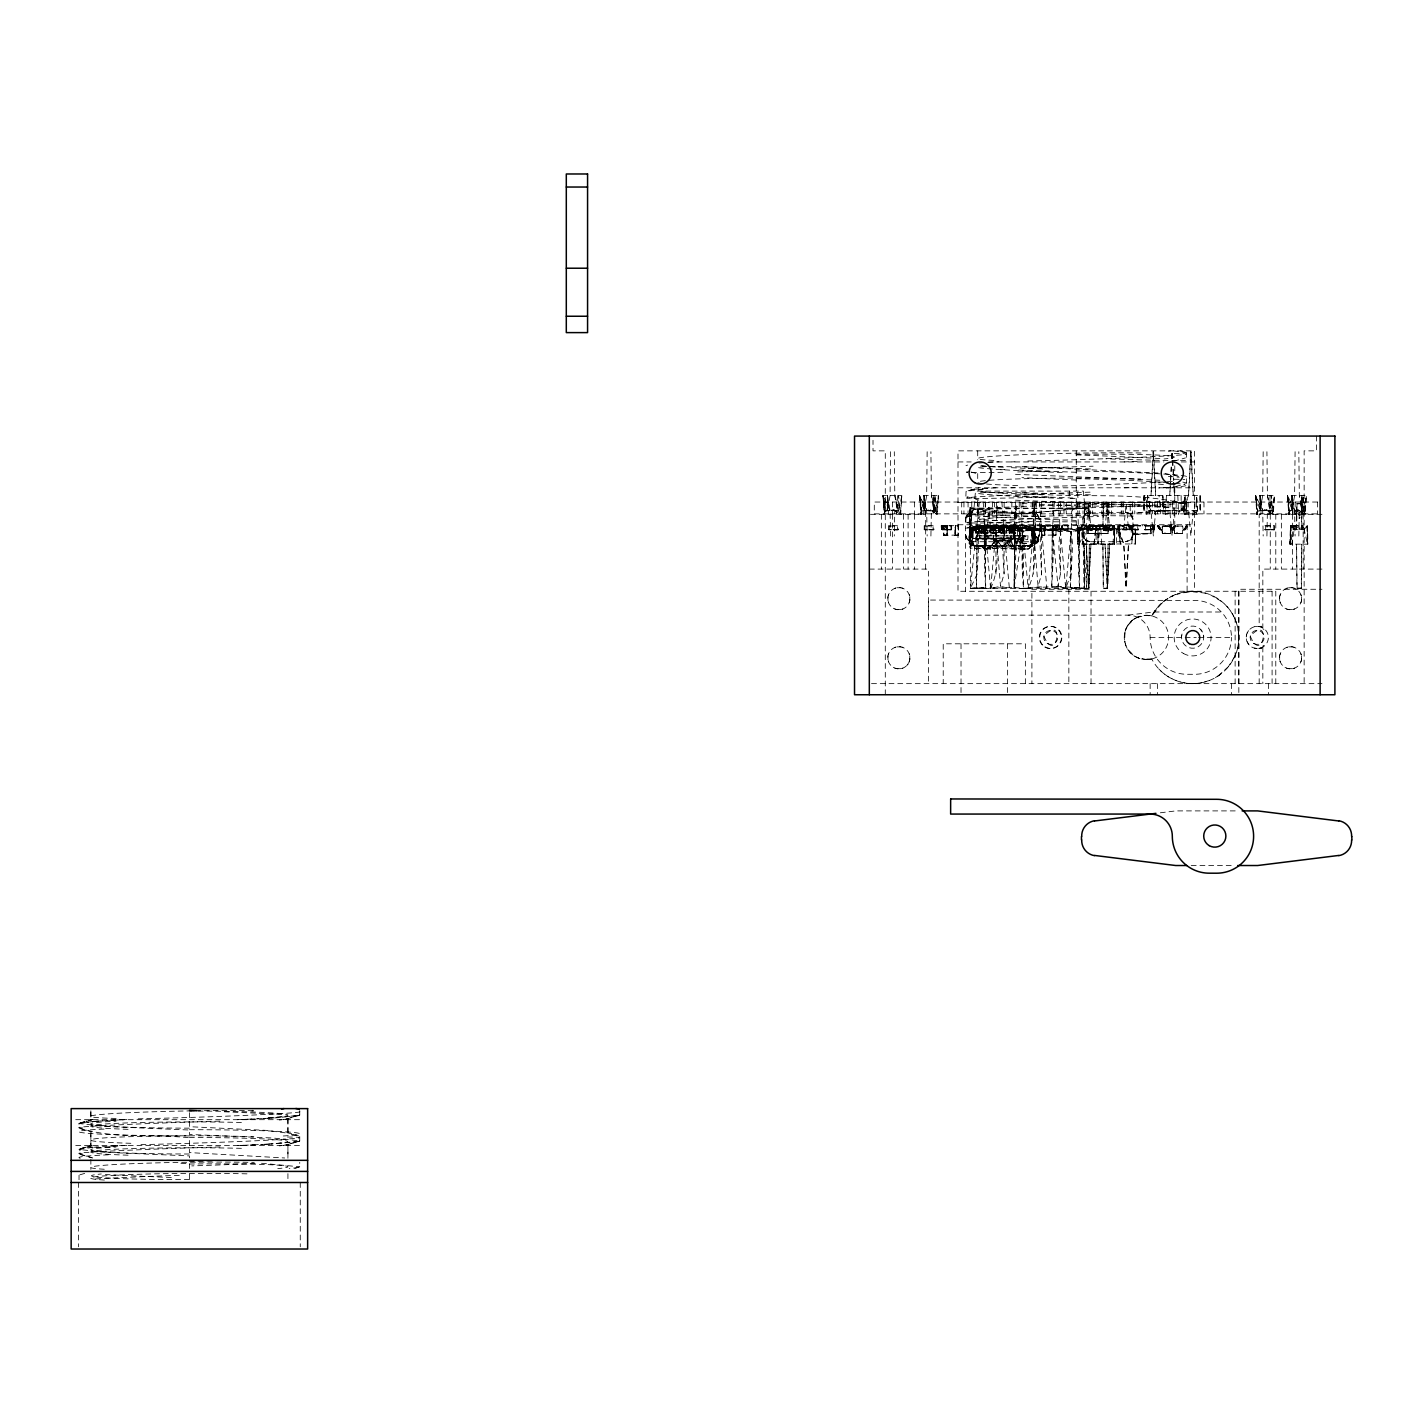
<?xml version="1.0" encoding="UTF-8"?>
<svg xmlns="http://www.w3.org/2000/svg" width="1423" height="1423" viewBox="0 0 1423 1423"><rect width="100%" height="100%" fill="white"/><g stroke="black" fill="none" stroke-linecap="round" stroke-linejoin="round"><path stroke-width="0.75" stroke-dasharray="5 3.75" d="M92.744 1158.002L79.03 1153.857C78.905 1141.193 105.017 1150.833 112.132 1146.155M925.644 569.093L925.697 514.326L869.311 514.326M965.879 496.111L966.057 491.451L979.042 487.68M983.969 532.113L981.052 532.664C978.953 521.031 986.584 524.98 983.969 533.269L980.607 532.255L981.07 525.692L981.052 532.664C988.523 535.724 981.443 515.019 983.969 533.269L980.767 532.273L983.969 531.277L983.951 525.692M1003.428 525.692L975.342 526.136L971.945 530.299L971.927 542.092L974.826 545.97L984.325 546.343L984.36 525.763L975.342 526.136L971.945 530.299L971.927 542.092L973.207 545.543L991.706 545.525L996.171 540.42L1011.077 540.438L1010.81 525.692L1011.077 540.438L1002.61 546.983L995.958 539.691L990.835 545.863L1019.989 546.859L1031.284 545.418L1032.333 543.124L1032.084 528.484L1026.819 525.692L1004.62 525.692M984.609 527.969L984.627 525.692L984.609 533.643L1006.773 533.661L1006.755 525.692L1006.773 533.661M993.379 532.647L993.361 525.692L993.379 532.664L993.343 531.402L990.461 531.402L990.444 532.664C986.833 523.557 996.972 523.557 993.379 532.664C985.961 535.119 992.525 517.421 990.444 532.664C998.252 534.532 991.6 516.353 993.343 531.402L990.141 532.291L990.444 526.136L993.379 526.136L990.444 526.136M1011.077 540.438L993.414 540.438L993.379 525.745L993.414 540.438L1010.241 541.06L1019.989 546.859L1020.149 525.799L1026.819 525.692L1032.084 528.484L1032.333 543.124L1028.562 546.236L1020.166 546.343L1031.284 545.418L1031.533 528.324L973.101 528.751L973.207 545.543L1002.61 546.574L1008.818 540.331L1010.241 541.06L1011.113 525.763M1002.77 532.647L1002.753 525.692L1002.77 532.664L1002.735 531.402L999.853 531.402L999.835 532.664C996.225 523.557 1006.363 523.557 1002.77 532.664C995.353 535.119 1001.917 517.421 999.835 532.664C1007.644 534.532 1000.992 516.353 1002.735 531.402L999.551 532.273L999.835 526.136L1002.77 526.136L999.835 526.136M1009.227 526.136L1009.227 533.269L1012.589 532.255L1012.127 525.692L1009.245 525.692L1012.144 526.154L1012.162 532.664C1001.828 533.074 1015.506 516.229 1012.162 532.664L1009.245 531.277L1012.429 532.273L1009.245 531.402L1009.227 532.664L1009.245 525.692L1009.227 533.269L1012.429 532.273L1009.227 531.668M1021.003 527.897L1002.308 526.901C1012.5 527.417 1025.609 522.721 1034.61 528.698L1035.179 543.906L1021.145 547.072L1020.593 549.047L1028.509 548.993L1035.179 543.906L1035.321 513.81L1034.236 507.371L1033.098 513.81L1033.721 543.728L1032.28 546.041L1019.33 546.823L1012.838 548.833L1007.431 543.55L1008.32 540.953L1017.979 549.047L1017.819 547.997M1100.441 526.03L1108.019 526.101L1108.001 533.394L1087.955 533.394L1087.937 526.101L1095.034 526.03M1089.484 525.994L1092.419 525.994L1089.484 525.692L1089.484 529.854L1092.419 529.854L1092.402 525.692C1087.19 522.579 1090.214 534.923 1089.484 526.599L1092.402 526.617C1097.88 530.939 1082.494 530.405 1092.402 529.071L1092.402 525.692M1088.15 533.429L1087.937 526.101L1100.175 526.119L1096.51 525.994C1094.216 540.064 1098.645 514.77 1099.445 529.854C1093.718 532.611 1097.809 520.089 1096.51 529.854L1099.57 529.712L1099.445 525.692M1103.554 526.617C1107.61 523.415 1108.019 532.878 1103.448 530.05L1103.554 525.692L1113.106 525.692L1113.106 529.747L1103.448 530.05L1106.471 529.463L1106.471 525.692L1106.471 529.854L1103.536 529.854L1103.554 525.692L1103.536 529.854L1113.071 529.783L1103.519 529.783L1103.554 526.617L1106.471 526.599M1131.214 529.463L1129.933 528.858C1131.641 526.065 1124.472 525.247 1129.506 526.723L1131.214 529.463L1131.214 533.163L1134.309 534.425L1151.1 533.732L1150.442 525.781L1131.872 525.781L1131.214 529.463L1134.309 534.425M1238.828 683.645L1238.828 589.264L1321.967 589.264M1259.177 683.645L1259.177 648.337M299.755 1110.634L299.755 1115.063L287.926 1118.389L287.926 1119.688L287.926 1133.17L299.755 1136.497L299.755 1140.979L283.106 1145.551L286.485 1144.964M890.549 536.026L890.069 510.661L887.525 495.578L887.472 510.661L883.043 495.578L901.808 495.578L900.706 514.361L894.8 510.661L894.302 536.026M897.379 495.578L897.344 510.661L894.8 495.578L894.302 451.731M930.909 536.026L931.407 510.661L937.312 514.361L938.415 495.578L919.649 495.578L924.078 510.661L924.132 495.578L926.675 510.661L927.156 536.026M933.95 510.661L933.986 495.578L933.986 510.661L931.407 495.578L930.909 451.731M954.815 535.155L958.373 535.19L958.408 525.887L954.815 525.834M998.448 525.87L998.448 533.661L998.43 525.692L998.448 533.661L992.934 533.661L992.952 525.692L992.934 533.661M1043.095 525.692L1043.095 529.374L1044.197 529.747L1062.43 529.676L1052.842 529.783L1052.807 525.692L1056.026 525.887L1055.991 535.19L1052.433 535.155M1089.306 529.374L1088.559 503.511L1084.611 503.831L1084.13 529.374L1084.522 503.742L1088.559 503.511L1086.229 528.894L1079.257 543.96L1079.292 528.894L1135.518 528.894L1135.518 543.96L1079.203 543.96L1079.203 528.894L1079.577 543.96M1108.642 530.477L1108.642 529L1107.805 533.429L1108.642 529M1144.341 495.578L1144.056 510.661L1144.021 495.578L1200.283 495.578L1200.283 510.661L1143.967 510.661L1143.967 495.578L1150.994 510.661L1153.359 536.026L1155.725 510.661M1174.775 512.387L1174.775 524.749M1183.278 530.459L1182.655 526.101L1174.42 526.101L1174.42 533.376L1182.638 533.394L1182.442 526.03M1238.739 634.587L1238.81 638.518M1266.915 536.026L1267.413 510.661L1273.318 514.361L1274.439 495.578L1255.655 495.578L1260.102 510.661L1260.138 495.578L1262.681 510.661L1263.179 536.026M1269.992 495.578L1269.956 510.661L1267.413 495.578L1266.915 451.731M1298.825 536.026L1299.324 510.661L1305.229 514.361L1306.35 495.578L1287.566 495.578L1288.687 514.361L1289.38 511.142L1292.102 510.661L1292.048 495.578L1294.592 510.661L1295.09 536.026M1301.867 510.661L1301.903 495.578L1301.903 510.661L1299.324 495.578L1298.825 451.731M890.069 510.661L883.043 495.578L884.145 514.361L884.857 511.142L887.578 510.661L887.632 495.578M924.239 495.578L924.185 510.661L921.464 511.142L920.752 514.361L919.649 495.578L926.675 510.661M954.886 535.297L958.39 535.19L958.302 525.71L941.243 525.692L941.243 527.061L946.864 527.061L947.433 535.155M983.969 531.668L980.767 532.273L981.07 525.692M984.627 531.562L984.609 533.643L984.609 525.87M1092.419 529.605L1089.484 529.605L1089.484 525.692M1096.51 529.854C1093.131 524.5 1103.91 527.026 1096.51 526.617L1096.51 529.854L1099.445 529.854L1099.445 526.617L1096.51 526.652M1260.262 495.578L1260.191 510.661L1257.47 511.142L1256.776 514.361L1255.655 495.578L1262.681 510.661M1294.592 510.661L1287.566 495.578L1289.238 514.361L1287.566 495.578L1292.013 510.661L1292.173 495.578M986.121 538.606L972.603 538.499L971.66 532.949L972.567 526.919L991.226 526.777L972.603 529.338L970.415 537.343L970.29 548.122L1020.914 549.047L1021.145 547.072L1020.416 549.047L1019.33 546.823L1018.245 549.047M990.444 532.647L990.461 525.692L990.461 527.631L993.361 527.382M999.835 532.647L999.853 525.692L999.853 527.631L1002.753 527.382M1079.203 543.96L1079.292 528.894M1104.675 533.429L1108.001 533.394L1087.937 533.376L1087.937 526.101L1095.514 526.119M1135.145 528.894L1135.447 543.96L1135.518 528.894M975.911 533.661L975.929 525.692L975.911 533.661L981.425 533.661C980.838 523.202 984.342 528.2 975.965 527.684M981.07 527.115L983.951 527.115L981.07 527.382L983.969 527.382L983.987 532.664L983.951 531.402M1009.956 533.661L1009.974 525.692L1009.956 533.661L1015.471 533.661C1014.884 523.202 1018.388 528.2 1010.01 527.684M1019.989 546.859L1020.149 525.799M1106.596 529.712L1103.465 529.569L1106.454 530.156M1009.387 530.032L1004.069 531.508C993.005 527.542 980.927 535.386 970.361 528.929C994.339 531.348 1017.89 531.544 1041.6 530.032L1046.919 588.411C1036.175 583.839 1025.254 591.114 1014.101 587.61L1014.706 531.508L1016.876 502.034M1054.425 502.034L1052.237 531.508L1051.757 587.646L1086.692 588.411L1086.692 525.603L970.361 525.603L970.361 588.411L1088.897 588.339L1089.306 544.155L1088.897 588.339L1084.539 588.339L1088.808 588.197M1114.209 544.155L1114.369 525.905L1077.513 525.905L1077.336 529.374L1077.691 544.155L1114.511 544.155L1114.369 525.905M1199.909 495.578L1199.909 510.661M1301.369 588.197L1301.76 544.155L1301.245 588.339L1296.958 588.197L1296.584 544.155L1297.1 588.339L1301.369 588.197L1296.958 588.197M890.549 451.731L890.069 495.578L887.472 510.661L887.472 495.578L887.507 510.661M927.156 451.731L926.675 495.578L924.078 510.661L924.078 495.578L924.078 510.661M978.579 533.447L980.038 526.457L989.483 526.403L980.056 526.457L978.579 533.447L980.056 538.196L990.408 538.232M1035.659 502.034C1030.021 530.619 1041.156 561.231 1028.153 588.411L1014.101 587.61L1014.706 530.032L1022.835 531.508L1028.153 530.032M1086.692 525.603L1082.921 529.409L1086.692 588.411L1070.416 587.61L1071.021 531.508L1073.191 502.034M1107.592 588.197L1108.072 544.155L1107.663 588.339L1103.305 588.339L1102.896 544.155L1103.305 588.339L1107.663 588.339L1103.394 588.197M1161.613 510.661L1156.045 510.661M1263.179 451.731L1262.681 495.578L1260.102 510.661L1260.102 495.578L1260.102 510.661M1295.09 451.731L1294.592 495.578L1292.013 510.661L1292.013 495.578L1292.013 510.661M1086.692 528.378L1071.021 531.508L1065.702 530.032L1060.384 531.508L1052.237 530.032L1041.6 531.508L1033.472 530.032L1038.043 586.312L1041.6 574.056L1041.6 530.032C1056.489 529.747 1072.551 534.497 1086.692 528.378L970.361 528.129L977.156 531.508L976.498 587.752L970.361 588.411L979.344 502.034M1296.584 529.374L1296.904 503.742L1301.013 503.511L1301.76 506.463L1301.013 503.511L1296.904 503.742L1296.584 529.374L1290.892 525.905L1289.789 544.155L1307.879 544.155L1307.524 525.905L1304.126 525.905M1002.308 526.901L1033.685 527.595L1035.179 543.906L1028.367 548.976L970.29 548.122L971.393 513.81L969.988 507.442L969.17 537.503L970.219 537.663L972.069 545.436L987.242 547.481L1014.492 546.823L1014.563 549.047L1028.509 548.993L1033.721 543.728L1035.321 537.378L1034.059 525.834L1033.721 543.728L1035.321 537.254L1033.632 527.72L1021.323 525.692M1135.145 543.96L1135.394 528.894L1135.518 543.96M1089.484 529.605L1092.508 530.05L1089.484 530.156M1093.006 533.429L1087.955 533.394L1091.281 533.074M1108.072 514.023L1108.072 515.517L1107.681 503.831L1103.305 503.742L1102.896 529.374L1103.305 503.742L1107.325 503.511L1108.072 529.374L1114.867 528.52L1114.209 525.905L1114.511 544.155L1114.867 527.897L1096.101 525.905L1077.336 527.399L1077.336 529.374L1113.071 529.783M981.052 532.647L981.07 531.402M1005.136 538.606L1018.779 538.499L1019.686 532.718L1018.815 526.919L1000.707 526.777L1018.815 526.901L1018.779 538.499L1004.62 538.606M1290.892 525.905L1291.995 544.155L1294.219 529.374L1290.892 525.905L1290.448 544.155L1290.803 525.905L1304.126 529.374L1307.452 525.905L1307.452 544.155L1304.126 529.374L1306.883 525.905L1307.452 544.155M1044.66 525.692L1045.033 535.155M1035.179 543.906L1031.568 529.16L1013.372 526.795L1031.746 529.267L1033.329 537.681L1035.321 537.254L1033.169 527.204L1013.372 526.795L1034.61 528.698L1032.28 546.041L972.105 545.667L970.415 537.343L971.215 527.364L991.102 526.795L972.603 529.338L972.105 545.667L985.339 546.823L986.424 549.047L991.191 548.94L997.754 542.501L991.191 548.94L989.874 549.047L990.017 546.823L996.153 540.953L986.424 549.047M989.999 549.029L990.07 546.841L990.195 549.047L991.191 548.94L987.242 547.481M1065.702 530.032L985.285 530.032L977.156 531.508L978.775 544.102L977.156 574.056L970.361 588.411L1014.101 587.61L1016.324 544.102L1014.706 531.508M1052.237 531.508L1053.874 544.102L1051.757 587.646L1058.089 586.312L1086.692 588.411M1106.471 529.854C1107.13 517.225 1095.034 535.688 1113.106 529.676M1289.789 544.155L1290.448 525.905L1294.219 525.905L1294.219 529.374M955.189 535.297L955.491 525.745L955.402 535.137L943.858 535.208L947.416 535.297L943.858 535.208L943.823 525.87C953.57 527.168 939.144 520.516 943.858 535.19L947.042 535.297M1296.584 515.695L1297.065 503.831M1070.416 587.61L1072.64 544.102L1071.021 531.508L1065.702 588.411L1058.089 586.312L1023.564 588.411C1020.398 559.506 1023.706 530.832 1020.647 502.034M1113.053 543.96L1113.889 525.194L1114.725 528.894M1147.667 495.578L1146.831 514.361L1145.995 510.661L1147.667 495.578L1150.994 510.661M90.859 1110.812L90.859 1120.239L79.03 1123.565L79.03 1127.994C114.302 1139.343 152.901 1133.704 189.401 1137.795L189.401 1152.577L284.689 1157.984M977.708 514.219L977.708 499.437M1170.631 526.101L1162.36 526.101L1170.631 526.101L1162.36 526.101L1162.378 533.412L1170.613 533.376L1170.418 526.03L1162.36 526.101L1161.755 530.477L1162.378 533.394L1170.613 533.412L1170.418 526.03M1170.4 482.433L1169.759 495.578L1170.542 482.433M1170.489 480.227L1171.129 467.082M1171.556 458.313L1171.858 451.731L1172.25 458.313M1174.42 533.376L1182.655 533.376L1174.42 533.376L1174.42 526.101L1182.655 526.101M1144.305 615.376L1151.741 615.91A46.212 46.212 0 0 1 1221.859 601.662C1238.633 614.932 1243.791 640.279 1233.474 659.027M943.858 535.19L946.74 535.208L947.416 531.188L946.989 525.727L944 525.727L944.018 527.061L944.018 525.692L947.433 525.834M977.156 531.508L976.498 587.752L990.604 588.411C1003.624 561.231 992.471 530.619 998.11 502.034M1056.649 527.061L1056.72 525.692M1101.669 543.96L1100.566 525.194L1097.969 543.96L1098.787 528.894L1091.281 528.894M1166.042 533.447L1167.394 533.447L1162.378 533.394L1170.613 533.376L1163.872 533.447L1165.704 533.074M1177.55 533.429L1182.638 533.394L1177.639 533.429L1179.436 533.429M894.8 510.661L900.332 514.361L901.808 495.578L898.731 511.302L893.004 509.914L884.857 511.142L883.043 495.578L884.519 514.361L885.266 510.661L883.043 495.578L884.697 514.361L885.266 510.661L899.603 510.661L900.706 514.361M931.407 495.578L936.939 514.361L938.415 495.578L935.338 511.302L929.593 509.914L921.464 511.142L919.649 495.578L921.126 514.361L921.873 510.661L919.649 495.578L921.304 514.361L921.873 510.661L936.209 510.661L937.312 514.361L931.407 510.661M1267.413 495.578L1272.945 514.361L1271.201 495.578L1271.362 511.302L1263.998 509.914L1272.215 510.661L1274.439 495.578L1272.945 514.361L1267.413 510.661M1305.229 514.361L1304.126 510.661L1289.789 510.661L1289.042 514.361L1287.566 495.578L1289.38 511.142L1297.527 509.914L1303.272 511.302L1306.35 495.578L1304.873 514.361L1299.324 510.661M1170.684 480.227L1171.467 467.082M1172.001 458.313L1172.392 451.731L1172.712 458.313M1166.433 495.578L1165.33 514.361L1162.733 495.578L1162.733 510.661L1145.995 510.661M1040.871 525.692L1040.836 529.196L1034.983 529.196L1040.853 529.143L1040.498 525.781L1035.321 525.781M1068.086 525.692L1068.05 529.196L1062.198 529.196L1068.068 529.143L1067.712 525.781L1062.536 525.781M898.144 529.783L888.557 529.676L888.557 525.692L898.162 525.692L898.162 529.747L888.557 529.676L897.433 529.747L897.433 525.692M933.808 529.783L924.221 529.676L924.221 525.692L933.844 525.692L933.844 529.747L924.221 529.676L933.097 529.747L933.097 525.692M950.938 525.692L950.938 529.747L942.062 529.676L951.649 529.783L942.097 529.783L951.667 529.374L941.635 529.463L941.243 527.061M971.713 532.504L972.603 538.499L974.31 538.606L972.603 538.499L971.66 532.949L972.585 526.901L1033.685 527.595L1035.321 537.378L1034.147 537.663L1033.721 543.728L1035.321 525.727M1062.43 529.676L1043.095 529.374M1127.158 529.783L1117.571 529.676L1117.571 525.692L1127.176 525.692L1127.176 529.747L1117.571 529.676L1126.447 529.747L1126.447 525.692M1138.418 529.783L1128.848 529.676L1128.848 525.692L1138.453 525.692L1138.453 529.747L1128.848 529.676L1137.706 529.747L1137.706 525.692M1154.409 529.676L1144.821 529.783L1154.409 529.747L1145.533 529.747L1145.533 525.692M1161.648 530.174L1157.29 525.692L1158.98 525.976L1161.648 530.174L1157.29 525.692L1158.98 525.976L1161.684 529.73L1160.119 529.854L1157.29 525.692L1158.98 525.994L1160.545 529.231M1171.04 525.994L1169.332 525.692L1171.04 525.994L1173.69 530.156L1169.332 525.692L1171.022 525.976L1173.69 530.156L1169.332 525.692L1171.022 525.976L1173.726 529.712L1172.161 529.854L1169.279 526.385L1171.022 525.994L1172.588 529.231L1171.307 529.569L1172.872 529.854L1175.7 525.692L1174.011 525.994L1171.307 529.73L1172.872 529.854L1175.7 525.692L1173.993 525.994L1172.445 529.231L1173.726 529.569L1172.161 529.854L1169.297 526.385L1172.161 529.854L1173.726 529.569M1274.546 529.676L1264.958 529.783L1274.546 529.747L1265.67 529.747L1265.67 525.692M1298.559 514.486L1298.665 514.397M1293.098 529.676L1302.703 529.676M1093.558 533.429L1094.305 533.429M1100.246 533.429L1099.374 533.429M986.726 535.991L988.932 507.211L991.155 537.147L986.726 537.147L986.726 535.831L991.155 537.147M1013.336 535.831L1015.542 507.211L1017.765 537.147L1013.336 537.147L1013.336 535.831L1017.765 537.147M1013.336 535.991L1015.542 507.211M984.396 549.047L985.339 546.823L976.214 549.011L969.259 543.871L971.393 513.81L970.148 507.46C967.106 519.466 973.528 532.077 969.259 543.871L970.29 548.122L970.682 527.826L1002.237 526.795L1031.96 529.516L1032.28 546.041M971.215 527.364L970.415 537.343L972.816 529.338L991.102 526.795L970.984 527.488L969.17 537.005L971.393 513.81M1095.799 526.03L1097.453 526.03M998.323 538.606L999.658 538.606M1094.287 543.96L1095.639 528.413L1098.787 528.894M1016.645 542.199L1015.986 543.622L1013.105 536.222L1016.983 543.622L1019.775 536.222L1016.556 543.195L1015.275 539.104M1131.872 525.781L1131.214 533.163L1151.1 533.732L1150.442 525.781L1151.1 533.732M1045.033 525.834L1041.44 525.887L1041.476 535.208L1044.357 535.208L1044.927 529.676L1055.279 529.374L1044.927 529.374L1055.279 529.374M887.97 596.646L887.97 600.684M887.97 655.772L887.97 659.81M909.777 600.684L909.777 596.646M909.777 659.81L909.777 655.772M1104.995 528.894L1107.361 503.511L1103.394 503.831M1123.779 528.894L1126.127 503.511L1128.492 528.894L1119.616 525.194L1118.78 528.894L1120.452 543.96L1117.126 528.894L1123.779 543.96L1126.393 587.806L1128.492 543.96L1125.878 587.806L1123.779 543.96L1118.78 528.894L1119.332 525.194L1120.452 543.96L1119.616 525.194L1132.939 525.194L1131.819 543.96L1132.939 525.194L1128.492 528.894M1174.491 510.661L1172.125 536.026L1169.759 510.661M1193.257 510.661L1197.704 514.361L1196.583 495.578L1197.704 514.361L1184.381 514.361L1185.199 495.578L1184.096 514.361L1183.545 510.661L1188.525 495.578L1190.642 451.731L1193.257 495.578L1191.158 451.731L1188.525 495.578L1181.873 510.661L1185.199 495.578L1183.545 510.661L1184.381 514.361L1193.257 510.661L1190.891 536.026L1188.525 510.661M1181.535 637.148L1181.73 635.138L1181.588 636.152M1279.668 596.646L1279.668 600.684M1279.668 655.772L1279.668 659.81M1301.458 600.684L1301.458 596.646M1301.458 659.81L1301.458 655.772M995.94 574.056L995.94 530.032L1000.511 586.312L1004.069 574.056L1004.069 530.032L1009.387 588.411L1000.511 586.312L990.604 588.411L995.94 531.508M1033.472 531.508L1028.153 588.411L1022.835 530.032L1022.835 574.056M941.386 526.99L941.617 529.445L946.473 529.463L946.704 526.99L947.256 528.146M1059.103 529.445L1059.335 526.99L1059.103 529.463L1054.247 529.445C1050.548 524.962 1059.957 523.486 1059.495 527.061L1053.856 527.061L1054.247 529.445M946.473 529.463L946.722 526.99M1152.363 528.858L1152.612 526.599C1157.397 522.01 1147.578 532.024 1151.758 525.692L1154.747 526.136L1151.1 529.463L1154.747 525.781L1151.705 525.745M1300.071 517.581L1299.146 518.363M1069.74 491.095L1068.851 498.495L1078.047 498.495L1077.122 491.095M1093.878 544.155L1096.101 525.905L1114.867 528.52L1096.101 529.374L1077.336 527.399L1077.834 525.905L1077.994 544.155M983.115 502.034C986.032 530.512 983.168 558.848 985.694 587.432L970.361 588.411M1076.962 502.034C1079.915 530.583 1076.962 558.99 1079.63 587.646L1084.024 588.411L1082.921 529.409L970.361 528.929M1052.807 535.297C1055.973 513.063 1047.862 536.596 1055.991 535.19L1055.919 525.71L1044.464 525.834M92.21 1145.426L79.03 1149.428L104.092 1152.256L189.401 1155.903L189.401 1157.842M287.926 1118.442L287.926 1133.17L265.567 1130.342L189.401 1126.696L189.401 1111.719M970.148 507.46L969.17 513.81L970.468 525.478M1014.101 587.61L1022.835 531.508L1023.564 588.411M1246.335 635.992L1246.619 634.587M972.656 529.427C971.037 562.939 972.14 539.779 969.935 525.905L969.17 537.129L970.877 537.681L972.656 529.427L1002.237 526.723C1009.779 521.441 929.699 533.145 983.489 525.692M947.184 535.297L946.864 525.692M955.438 526.012L955.509 535.208M1053.056 526.012L1052.682 535.297L1055.991 535.19L1052.504 535.297M1099.659 528.894L1101.473 528.894M987.402 538.606L986.708 538.534M1033.098 513.81L1034.236 507.371L1033.098 537.378L1034.147 537.663M947.042 533.999L947.256 532.842M954.993 528.146L955.189 526.972M1044.66 533.999L1044.873 532.842M1052.593 528.146L1052.807 526.972M1079.15 574.056L1079.15 531.508L1082.921 529.409L1060.384 530.032L1060.384 574.056L1058.089 586.312L1052.237 530.032L1052.237 574.056M1108.072 517.225L1108.072 517.705M1165.971 510.661L1163.801 510.661L1165.508 510.661M971.073 527.595L969.259 543.871L969.17 537.503L971.162 536.489L975.093 528.253M1055.243 529.783L1044.962 529.783C1045.282 520 1037.616 528.235 1041.476 535.19L1044.66 535.297M1124.828 632.524L1124.828 642.36M1089.306 517.225L1089.306 518.595L1089.306 517.421M1082.903 543.96L1082.067 525.194L1081.231 528.894L1082.903 543.96L1086.229 528.894M1179.471 510.661L1178.653 514.361L1177.817 495.578M1044.784 535.297L1044.375 525.834L1041.44 525.87L1044.446 525.852L1041.547 525.727M1037.403 541.202L1033.116 543.408L1036.851 542.963L1037.634 539.833L1036.46 536.56L1033.116 537.414L1035.321 537.52M1158.535 510.661L1161.008 510.661M894.8 495.578L900.332 514.361L898.589 495.578L898.731 511.302L891.332 510.661L894.267 509.914L892.257 510.661M930.357 510.661L930.855 509.914L928.863 510.661M1263.944 510.661L1266.879 509.914L1264.869 510.661M1298.897 510.661L1296.78 510.661M1089.306 514.023L1089.306 515.517L1088.915 503.831L1084.611 503.831M1003.749 538.232L1013.158 538.179L1014.617 531.153L1013.158 526.457L1003.019 526.403L1013.158 526.457C1017.694 528.644 1009.974 547.535 1014.652 533.074M978.597 531.33L980.038 526.457L1013.158 526.457M884.145 514.361L884.857 511.142M920.752 514.361L921.464 511.142M1101.509 533.358L1102.612 533.429M1256.776 514.361L1257.879 510.661L1255.655 495.578L1257.132 514.361L1257.879 510.661L1272.215 510.661L1273.318 514.361M1288.687 514.361L1289.789 510.661L1303.272 511.302L1303.112 495.578L1304.873 514.361L1299.324 495.578M294.668 1168.514L299.719 1166.896L299.755 1162.36M1186.604 504.614L1186.48 509.256L1173.708 512.991M1021.607 538.517L1022.337 536.951L1026.268 536.222L1021.109 537.609L1021.234 542.448A3.735 3.735 0 0 0 1023.119 543.497L1026.268 543.622L1021.803 541.772L1020.433 539.032L1022.337 536.951L1025.272 537.04L1022.835 537.307A2.419 2.419 0 0 0 1021.607 538.517L1022.337 536.951M1034.201 543.657L1036.442 543.39A3.558 3.558 0 0 0 1038.221 541.665C1041.031 535.244 1028.313 535.03 1037.349 538.41M888.219 595.614L888.575 594.583M888.219 654.74L888.575 653.708M909.172 602.747L909.528 601.716M909.172 661.873L909.528 660.841M1279.9 595.614L1280.255 594.583M1279.9 654.74L1280.255 653.708M1300.871 602.747L1301.227 601.716M1300.871 661.873L1301.227 660.841M1007.359 543.141L1012.838 548.833L1014.492 547.055L1008.32 540.953L1007.431 543.55L1016.218 548.051L1014.563 549.047L1014.492 546.823M1108.072 517.421L1108.072 517.883M1298.434 514.788L1300.053 515.517M1044.393 525.941L1041.44 525.87M1053.073 535.048L1041.476 535.208M1164.405 510.661L1166.237 510.661M1125.54 630.104L1126.518 627.739M989.625 538.161L989.803 538.161M1045.674 525.692L1044.197 529.374M1038.221 541.665L1038.31 538.125M1295.855 510.661L1298.825 510.661L1298.274 509.914M1158.393 510.661L1160.777 510.661M1173.993 525.994L1172.445 529.231M1184.612 529.071L1186.035 525.994L1187.778 526.385L1184.914 529.854L1183.349 529.712L1184.914 529.854L1187.778 526.385L1186.035 525.994L1184.47 529.231L1186.035 525.994M1247.082 633.199L1248.558 630.638M1050.441 525.692L1051.65 525.692M97.262 1121.164L79.048 1123.512L104.092 1126.393L189.401 1130.022L189.401 1134.469L272.967 1138.009L299.719 1140.837M1134.789 618.596C1121.093 626.387 1121.146 648.461 1134.789 656.305M1001.934 538.606L1002.379 538.606M1234.808 656.323L1228.298 666.818M1089.467 533.429L1087.955 533.394L1092.882 533.358M976.374 535.884L1028.118 535.884L1027.637 539.655L976.872 539.655L976.374 535.884L1028.118 535.884M1097.311 533.429L1098.805 533.429M943.929 525.727C951.756 525.87 940.977 525.834 945.085 525.745M985.339 546.823L984.04 549.047L983.827 548.015L972.069 545.436M974.026 508.1L970.344 508.1L970.344 513.863L974.026 507.869L975.502 491.095L1083.419 491.095L1084.895 508.1M1000.92 538.232L1002.041 538.232L999.444 538.232M1156.917 608.119L1151.741 615.91L1149.339 615.465M1127.888 625.32L1134.327 618.898L1139.325 616.444M1155.209 610.342L1151.741 615.91L1161.346 603.441M1039.003 539.744L1036.851 542.963L1036.46 536.56L1039.003 539.744L1037.918 537.432M1158.731 509.914L1158.215 510.661L1160.296 510.661M1103.786 528.894L1102.594 528.894M1167.5 510.661L1169.421 510.661M907.483 664.772L908.159 663.847L906.718 665.626M994.624 538.606L995.815 538.606M996.598 538.606L997.808 538.606M1257.47 511.142L1257.327 514.361L1255.655 495.578L1257.47 511.142L1263.909 510.661M970.344 513.863L975.502 508.1L1021.714 513.863L1084.059 508.1L1088.577 513.863L1088.577 508.1L1084.895 507.869L1088.577 513.863L1083.419 508.1L1021.714 513.863L970.344 509.149L1084.059 508.1M1103.928 528.894L1102.736 528.894M1228.476 666.587L1217.75 676.227M1167.358 510.661L1169.137 510.661M1106.24 533.429L1105.6 533.429M1159.034 605.718L1166.469 599.368M965.95 465.659L967.622 465.09M1039.252 518.915L1037.118 514.361L1032.564 512.227L972.781 512.191L967.551 514.361L965.381 519.591L965.381 591.274M79.101 1123.405L93.367 1121.449M984.325 525.799L984.325 546.343M79.137 1149.25L93.367 1147.312M1163.818 601.324L1172.143 596.041M1108.001 514.343L1108.001 514.877M973.101 528.751L977.672 525.692L982.226 528.271M1104.373 528.894L1103.27 529.623L1104.657 528.894M1176.181 533.429L1177.87 533.429M1000.298 538.232L1001.436 538.232M1296.904 503.742L1301.369 503.831L1301.76 529.374L1307.524 525.905M1219.636 674.929L1214.37 678.22M1169.244 597.607L1178.191 593.551M1022.176 528.271L1026.819 525.692M1057.751 525.727L1056.026 529.747L1054.55 525.692M1302.703 529.374L1301.956 525.692M1096.848 528.894L1093.184 528.894L1095.532 528.894M91.339 1119.83L92.21 1119.563M929.948 510.661L927.938 510.661L935.338 511.302L935.178 495.578L936.939 514.361M1177.746 533.074L1175.914 533.429L1176.75 533.074M1136.977 617.404L1146.849 615.287M1261.596 647.643L1258.786 648.39M1096.582 533.429L1095.71 533.429M287.339 1118.852L283.106 1119.688L286.485 1119.101M1175.131 594.689L1190.695 591.292L1206.224 593.284M1164.334 533.447L1165.277 533.074L1163.872 533.447M1176.376 533.429L1177.319 533.074L1175.914 533.429M1298.203 512.956L1300.053 512.227L1299.324 512.778M990.835 545.863L991.706 545.525L973.207 545.543L1031.284 545.418L1028.562 546.236M1209.514 680.461L1200.976 682.898M1093.451 528.894L1096.012 528.894M1033.329 537.681L1034.343 537.325L1033.098 525.638M1103.074 533.358L1108.001 533.394L1106.489 533.429M894.8 588.357L895.814 588.001M901.915 609.311L902.947 608.973M894.8 647.483L895.814 647.127M901.915 668.436L902.947 668.099M1286.481 588.357L1287.513 588.001M1293.614 609.311L1294.645 608.973M1286.481 647.483L1287.513 647.127M1293.614 668.436L1294.645 668.099M286.877 1144.857L299.719 1141.033L292.711 1143.203M1162.733 495.578L1163.552 510.661L1157.948 510.661M1093.967 529.623L1096.244 528.894M991.884 538.232L993.112 538.232M298.759 1141.495L268.378 1144.11M972.923 489.423L966.982 491.113L984.111 489.281M966.715 517.047L978.597 513.667M967.071 516.94L972.923 515.286M1173.708 461.248L1185.412 457.921M1175.665 486.559L1185.412 483.784M80.222 1122.96L92.744 1119.439M79.866 1123.067L91.766 1119.688L86.074 1121.288M80.222 1148.823L91.766 1145.551L79.866 1148.93M79.866 1174.793L86.074 1173.032M286.877 1118.994L299.755 1115.063L278.837 1117.642M1185.412 509.665L1124.134 513.667M298.563 1115.668L266.475 1118.353M298.563 1141.531L271.17 1143.967M298.563 1167.411L289.171 1168.621M950.884 525.834L949.568 525.834M1048.484 525.834L1047.168 525.834M1254.392 626.707L1257.309 626.316M1138.062 525.781L1140.499 525.781M1108.072 529.374L1114.867 527.897L1096.101 529.374M994.303 538.606L995.602 538.606M996.296 538.606L997.576 538.606M1175.754 526.385L1172.872 529.854L1171.307 529.569M1149.339 659.436L1151.741 658.974A46.212 46.212 0 0 0 1221.859 673.221A46.212 46.212 0 0 0 1221.859 601.662L1210.422 594.814M1077.336 529.374L1096.101 525.905L1098.325 544.155M1161.684 529.569L1160.119 529.854L1157.237 526.385L1159.887 529.605L1161.63 529.463M1101.135 526.03L1108.019 526.101M1139.841 525.923L1140.695 525.781M1187.778 526.385L1184.914 529.854L1183.349 529.569M1196.761 683.467L1202.844 682.506M1163.552 510.661L1160.403 511.142L1159.051 495.578M1184.434 591.968L1199.625 591.772M994.481 526.777L994.837 526.777M988.683 538.161L980.056 538.196L978.562 533.074M1128.083 615.145L1153.519 611.997L1221.361 611.997M1160.332 812.8L1175.7 810.897L1237.69 810.897M1151.741 658.974L1141.797 659.116M1035.695 537.022C1028.954 540.491 1031.728 517.011 1033.916 537.343L1035.321 537.254M896.864 587.752L900.884 587.752M900.884 609.56L896.864 609.56M1288.544 587.752L1292.582 587.752M1292.582 609.56L1288.544 609.56M896.864 646.878L900.884 646.878M900.884 668.685L896.864 668.685M1288.544 646.878L1292.582 646.878M1292.582 668.685L1288.544 668.685M972.603 529.338L1002.237 526.795M1009.245 527.631L1012.127 527.115L1009.209 526.99M1135.785 534.425L1151.1 533.109M93.705 1121.413L112.132 1120.292M93.705 1147.276L107.614 1146.404M97.636 1121.146L107.614 1120.541M1304.126 527.897L1294.219 528.52L1290.448 525.905L1290.892 544.155M278.036 1117.695L274.71 1117.891M273.839 1117.944L271.17 1118.104M108.539 1120.488L109.464 1120.435M108.539 1146.351L109.464 1146.298M110.407 1120.381L115.281 1120.132M269.321 1118.193L270.263 1118.14M268.378 1118.247L260.445 1118.656M110.407 1146.244L115.281 1145.995M270.263 1144.021L266.475 1144.217M112.915 1120.257L123.659 1119.723M112.915 1146.12L123.659 1145.586M264.5 1144.323L267.435 1144.163M1089.36 529.712L1092.49 529.569M263.504 1118.496L265.496 1118.407M262.508 1118.549L254.041 1118.958M116.099 1145.96L117.718 1145.871M265.496 1144.27L251.835 1144.928M261.476 1144.466L262.508 1144.412M118.554 1119.972L121.08 1119.848M121.933 1119.812L128.088 1119.527M256.229 1118.852L258.363 1118.745M121.933 1145.675L128.088 1145.39M257.296 1144.661L258.363 1144.626M1014.919 461.781L1011.379 461.941M1136.995 461.39L1124.117 461.941M1014.919 487.644L1011.379 487.804M1136.995 487.253L1124.134 487.804M1014.919 513.507L1011.379 513.667M1034.343 537.325L1033.916 537.343M1196.868 683.449L1191.638 683.645M255.144 1118.905L250.715 1119.101M251.835 1119.047L247.3 1119.261M255.144 1144.768L247.869 1145.106M990.461 527.115L993.379 526.99M999.853 527.115L1002.77 526.99M245.556 1119.332L247.869 1119.225M246.126 1119.314L240.398 1119.545M248.438 1145.07L243.208 1145.302M242.604 1119.456L243.795 1119.403M240.647 1119.545L237.285 1119.688M240.914 1145.39L243.795 1145.284M241.163 1145.39L237.285 1145.551M1014.386 513.863L1018.69 513.863M1081.231 528.894L1097.969 528.894L1097.969 543.96M1052.807 529.676L1061.683 529.747L1061.683 525.692M1103.501 529.676L1112.359 529.747L1112.359 525.692M1144.803 529.676L1153.662 529.747L1153.662 525.692M1264.94 529.676L1273.798 529.747L1273.798 525.692M954.815 535.297L958.39 535.19M1034.948 528.929L1034.948 525.692L1034.948 529.16L1040.871 528.982L1040.498 525.692M1062.163 528.929L1062.163 525.692L1062.163 529.16L1068.086 528.982L1067.712 525.692M1033.24 536.987L1035.019 536.951M1191.496 591.256L1193.755 591.256M1193.755 683.645C1180.734 684.001 1167.732 678.522 1158.856 668.988M1089.484 526.652L1092.402 526.617L1092.402 529.071M1130.591 525.745L1127.55 525.781C1131.961 522.792 1131.392 532.718 1130.538 525.692L1127.55 526.136L1129.702 526.599M993.414 540.438L996.171 540.42M1008.943 532.273L1012.589 532.255M984.147 532.54L1006.915 532.344M1146.849 659.614L1136.977 657.497M1165.508 533.447L1170.613 533.412L1162.378 533.394M980.056 538.196L1013.158 538.179L1005.332 538.019M983.987 526.136L981.052 526.154L984.04 526.19M1103.536 525.994L1106.471 525.976M984.627 527.844L1006.719 527.72M999.533 532.291L1003.037 532.273L999.551 532.273M997.985 538.232L1013.158 538.179M1009.245 527.382L1012.144 527.382L1012.162 532.647M975.769 532.344L981.568 532.327M992.792 532.344L998.59 532.327M1009.814 532.344L1015.613 532.327M1087.955 533.394L1108.019 533.376L1087.955 533.394L1091.672 533.429M957.999 461.941L971.197 461.941M988.54 461.941L1163.943 461.941M1181.286 461.941L1194.484 461.941M957.999 487.804L1194.484 487.804M1317.485 502.034L874.309 502.034L874.273 513.863L1317.485 513.863M957.999 502.586L1194.484 502.586M970.344 508.1L1088.577 508.1M1321.967 514.326L1259.177 514.326L1259.177 626.476M957.999 524.749L1194.484 524.749M941.243 525.692L951.667 525.692L951.667 529.747M889.304 526.048L897.433 526.048M924.968 526.048L933.097 526.048M942.809 526.048L950.938 526.048M1045.674 526.048L1061.683 526.048M1087.937 526.101L1112.359 526.048M1118.318 526.048L1126.447 526.048M1129.577 526.048L1137.706 526.048M1145.533 526.048L1153.662 526.048M1265.67 526.048L1273.798 526.048M1293.827 526.048L1301.956 526.048M972.567 526.919L1018.815 526.901M1009.245 527.115L1012.144 527.382M1304.126 529.374L1293.827 529.747L1293.827 525.692M976.374 538.837L1028.118 538.837M1015.986 543.622L1016.983 543.622M869.311 569.093L928.436 569.093L928.436 683.645M1321.967 569.093L1262.841 569.093L1262.841 627.792M1150.14 637.397L1196.281 637.397M1198.486 637.397L1231.446 637.397A36.945 36.945 0 0 0 1194.537 600.399L928.49 600.061L928.454 615.145L1127.977 615.145A22.163 22.163 0 0 1 1150.14 637.326A36.945 36.945 0 0 0 1187.049 674.289L1194.448 674.306A36.945 36.945 0 0 0 1231.446 637.397M871.499 683.645L1321.967 683.645M1191.193 865.522L1233.261 865.522M75.721 1119.688L303.081 1119.688M75.721 1145.551L303.081 1145.551M1096.528 526.385L1099.428 526.385M1106.471 526.385L1103.554 526.617L1106.471 526.652M973.314 529.071L1031.355 529.143M1034.983 529.196L1040.836 529.196M1062.198 529.196L1068.05 529.196M980.607 532.255L984.254 532.273M1056.026 525.887L1052.807 525.692M958.408 525.887L955.189 525.692M1020.433 539.032L1021.661 542.75L1024.186 542.803M1138.453 529.676L1129.577 529.747L1129.577 525.692M1127.176 529.676L1118.318 529.747L1118.318 525.692M992.987 527.684L998.448 527.986M942.062 525.692L942.062 529.747L951.667 529.676M933.844 529.676L924.968 529.747L924.968 525.692M898.162 529.676L889.304 529.747L889.304 525.692M1076.25 472.294L1015.488 469.892M1076.25 480.049L1021.999 477.648M180.934 1163.303L189.401 1163.658L189.401 1168.514M999.818 526.99L1002.735 527.115M990.426 526.99L993.343 527.115M1015.488 474.321L1159.816 480.262M1015.488 495.755L1076.25 498.157L1076.25 502.586M1015.488 500.185L1152.345 505.716L1186.604 509.06M1257.309 648.479L1254.392 648.088M1021.999 466.566L1158.18 473.005M1021.999 492.429C1075.984 499.58 1132.672 490.277 1185.768 504.116M1021.999 503.511L1076.25 505.912L1076.25 524.749M261.476 1163.267L299.755 1166.789M1096.51 529.071L1099.428 529.231M1057.716 525.745L1056.649 525.692L1056.72 527.061M1168.372 476.349L1179.205 477.239M1158.5 484.105L1163.427 484.514M1173.566 450.86L1186.533 452.727M999.853 527.382L1002.735 527.631M990.461 527.382L993.343 527.631M1165.063 473.574L1179.56 476.492M1182.78 482.095L1186.533 483.037M1098.698 526.03L1098.823 526.03M1258.786 626.405L1261.596 627.169M1169.279 526.385L1170.595 526.617M1157.237 526.385L1158.553 526.617M1142.064 525.781L1142.74 525.781M969.17 537.36L970.877 537.681L969.17 537.307L969.259 543.871L970.219 537.663L971.393 537.378L969.17 537.254L970.148 525.727L970.842 537.503M1021.661 542.75L1026.268 543.622M1180.396 450.86L1185.412 452.283M970.966 471.974L978.775 474.179M967.071 496.734L978.775 500.06M967.071 522.597L974.684 524.749M286.877 1132.566L298.563 1135.892M80.222 1128.599L91.926 1131.925M80.222 1154.462L91.926 1157.788M1173.708 474.82L1174.687 475.246M1173.708 500.683L1174.687 501.109M1293.614 588.001L1294.645 588.357M1286.481 608.973L1287.513 609.311M1293.614 647.127L1294.645 647.483M1286.481 668.099L1287.513 668.436M901.915 588.001L902.947 588.357M894.8 608.973L895.814 609.311M901.915 647.127L902.947 647.483M894.8 668.099L895.814 668.436M1090.356 533.429L1089.716 533.429M1139.325 658.44L1134.327 656.003L1127.763 649.368M1103.501 529.374L1104.23 525.692M1052.807 529.374L1053.554 525.692M942.062 529.374L942.809 525.692M1216.772 598.051L1218.479 599.154M1130.236 513.845L1125.575 512.191L1086.834 513.027L1084.041 515.535L1082.867 518.915L1083.65 537.752L1086.176 540.544L1089.556 541.718L1125.575 541.754L1130.236 540.1L1132.939 535.03L1132.975 519.591L1130.236 513.845L1130.2 502.034M1008.818 540.331L1015.044 546.254M1059.424 526.99L1059.424 525.745M995.958 539.691L1002.61 546.983M1200.461 629.322L1201.901 631.083L1201.225 630.176M1248.558 644.174L1247.082 641.613M1008.32 540.953L1012.838 548.833M1233.279 615.483L1233.794 616.479M1300.871 594.583L1301.227 595.614M1300.871 653.708L1301.227 654.74M1279.9 601.716L1280.255 602.747M1279.9 660.841L1280.255 661.873M909.172 594.583L909.528 595.614M909.172 653.708L909.528 654.74M888.219 601.716L888.575 602.747M888.219 660.841L888.575 661.873M946.864 526.208L946.864 526.208A16.542 16.542 0 0 1 946.864 534.781M1108.072 506.463L1107.325 503.511L1109.727 528.894M1089.306 506.463L1088.559 503.511L1090.961 528.894M1246.619 640.225L1246.335 638.802M1129.506 526.723L1129.933 528.858M1052.593 532.842L1052.807 533.999M1044.66 526.972L1044.873 528.146M954.993 532.842L955.189 533.999M1132.939 518.915L1130.805 514.361L1125.575 512.191A7.382 7.382 0 0 1 1132.975 519.591M1238.455 631.616L1238.65 633.342M1203.52 635.138L1203.716 637.148A11.082 11.082 0 0 1 1187.084 646.754A11.082 11.082 0 0 1 1187.084 627.561A11.082 11.082 0 0 1 1203.716 637.148L1203.662 636.152M1060.384 530.032L1065.702 588.411L1071.021 574.056L1071.021 531.508M1039.288 519.591L1037.118 514.361L1031.906 512.191A7.382 7.382 0 0 1 1039.288 519.591C1039.448 525.799 1042.579 541.274 1031.906 541.754L972.105 541.718L967.551 539.584L965.381 534.372A7.382 7.382 0 0 0 972.781 541.754L967.551 539.584L965.381 534.372M990.604 588.411L985.285 530.032L985.285 574.056M1058.196 502.034L1060.384 531.508L1058.748 544.102L1060.384 574.056M1039.43 502.034L1041.6 531.508L1039.982 544.102L1041.6 574.056M1001.881 502.034L1004.069 531.508L1002.432 544.102L1004.069 574.056M1238.366 630.923L1238.828 637.451M1172.392 460.501L1173.566 480.227M1172.801 460.501L1173.762 480.227M1092.402 526.617L1089.484 526.385L1092.402 526.617M1084.611 588.197L1084.13 544.155L1084.539 588.339M1079.15 531.508L1079.63 587.646M1077.513 525.905L1077.691 544.155M985.285 531.508L985.694 587.432M1144.021 495.578L1144.056 510.661M933.95 495.578L933.986 510.661M1087.314 529L1087.314 530.477M1015.471 525.87L1015.471 533.661M981.425 525.87L981.425 533.661M287.926 1157.112L287.926 1144.252L287.926 1158.197M287.926 1173.637L287.926 1180.29M90.859 1159.229L90.876 1169.386M1317.52 502.034L1317.52 513.863M1316.435 436.078L1316.435 450.86L1304.144 450.86L1304.144 683.645M1303.148 514.326L1303.148 569.093M1302.703 529.747L1302.703 525.692L1293.098 525.692L1293.098 529.747M1302.525 502.034L1302.525 513.863M1301.903 495.578L1301.76 529.374M1301.013 502.034L1301.013 513.863M1295.143 502.034L1295.143 513.863M1292.902 502.034L1292.902 513.863M1292.707 502.034L1292.707 513.863M1292.44 514.326L1292.44 569.093M1281.358 514.326L1281.358 569.093M1275.791 514.326L1275.791 569.093M1275.791 683.645L1275.791 591.256L957.999 591.274L957.999 450.86L1194.484 450.86L1194.484 591.274M1274.546 529.747L1274.546 525.692L1264.94 525.692L1264.94 529.747M1272.091 591.256L1272.091 683.645M1270.543 502.034L1270.543 513.863M1270.259 514.326L1270.259 569.093M1269.103 502.034L1269.103 513.863M1268.391 683.645L1268.391 694.744M1262.841 647.02L1262.841 683.645M1260.991 502.034L1260.991 513.863M1238.828 591.256L1238.828 694.744M1235.128 591.256L1235.128 683.645M1231.446 683.645L1231.446 694.744M1203.983 502.034L1203.983 513.863M1200.283 495.578L1200.283 510.661M1196.583 502.034L1196.583 513.863M1194.964 502.034L1194.964 513.863M1188.169 502.034L1188.169 513.863M1187.102 524.749L1187.102 591.274M1186.835 502.034L1186.835 513.863M1186.604 452.888L1186.604 457.317M1186.604 478.751L1186.604 483.18M1185.91 502.034L1185.91 513.863M1181.143 495.578L1181.143 510.661M1176.181 502.034L1176.181 513.863M1174.775 465.801L1174.775 475.424M1174.775 487.804L1174.775 501.287M1172.321 502.034L1172.321 513.863M1170.062 502.034L1170.062 513.863M1168.07 502.034L1168.07 513.863M1162.929 502.034L1162.929 513.863M1160.67 502.034L1160.67 513.863M1157.415 502.034L1157.415 513.863M1157.539 683.645L1157.539 694.744M1154.782 502.034L1154.782 513.863M1154.409 529.747L1154.409 525.692L1144.803 525.692L1144.803 529.747M1152.541 502.034L1152.541 513.863M1150.14 683.645L1150.14 694.744M1149.286 502.034L1149.286 513.863M1134.771 502.034L1134.771 513.863M1132.512 502.034L1132.512 513.863M1123.512 502.034L1123.512 513.863M1122.071 502.034L1122.071 513.863M1121.253 502.034L1121.253 513.863M1116.379 528.894L1116.379 543.96M1111.434 502.034L1111.434 513.863M1109.175 502.034L1109.175 513.863M1108.481 502.034L1108.481 513.863M1106.24 502.034L1106.24 513.863M1103.305 502.034L1103.305 513.863M1101.793 502.034L1101.793 513.863M1096.101 525.905L1096.101 544.155M1092.651 502.034L1092.651 513.863M1091.032 683.645L1091.032 589.264L1031.906 589.264L1031.906 683.645M1090.409 502.034L1090.409 513.863M1084.522 502.034L1084.522 513.863M1083.028 502.034L1083.028 513.863M1079.221 502.034L1079.221 513.863M1076.25 450.86L1076.25 494.83M1071.679 502.034L1071.679 513.863M1068.851 589.264L1068.851 683.645M1066.254 502.034L1066.254 513.863M1063.995 502.034L1063.995 513.863M1062.43 525.692L1062.43 529.747M1060.455 502.034L1060.455 513.863M1057.716 526.99L1057.716 528.36L1055.653 528.36L1055.653 526.99M1052.913 502.034L1052.913 513.863M1041.672 502.034L1041.672 513.863M1036.424 502.034L1036.424 513.863M1035.321 513.81L1035.321 529.16M1034.147 502.034L1034.147 513.863M1033.472 530.032L1033.472 574.056M1032.724 502.034L1032.724 513.863M1030.679 539.566L1030.679 542.803M1025.36 683.645L1025.36 643.801L943.218 643.801L943.218 683.645M1022.906 502.034L1022.906 513.863M1019.242 502.034L1019.242 513.863M1015.364 502.034L1015.364 513.863M1014.706 530.032L1014.706 574.056M1011.842 502.034L1011.842 513.863M1007.573 643.801L1007.573 694.744M1004.14 502.034L1004.14 513.863M996.598 502.034L996.598 513.863M994.552 502.034L994.552 513.863M992.631 502.034L992.631 513.863M985.356 502.034L985.356 513.863M985.25 502.034L985.25 513.863M977.708 450.86L977.708 459.718M977.708 473.574L977.708 479.676M977.832 502.034L977.832 513.863M971.749 502.034L971.749 513.863M968.067 502.034L968.067 513.863M965.879 517.545L965.879 521.992M963.94 502.034L963.94 513.863M961.699 502.034L961.699 513.863M961.023 643.801L961.023 694.744M945.085 526.99L945.085 528.36L943.022 528.36L943.022 526.99M933.097 502.034L933.097 513.863M925.466 502.034L925.466 513.863M924.968 502.034L924.968 513.863M923.207 502.034L923.207 513.863M914.544 502.034L914.544 513.863M914.615 514.326L914.615 569.093M908.105 514.326L908.105 569.093M903.516 514.326L903.516 569.093M896.49 502.034L896.49 513.863M892.399 502.034L892.399 513.863M892.434 514.326L892.434 569.093M888.361 502.034L888.361 513.863M885.284 694.744L885.284 450.86L873.011 450.86L873.011 440.294M881.353 514.326L881.353 569.093M300.253 1182.495L300.253 1246.797M189.401 1174.046L189.401 1181.766M90.859 1112.057L90.859 1119.688M79.03 1175.291L79.03 1179.738M78.532 1182.495L78.532 1246.797M955.384 534.781A16.542 16.542 0 0 1 955.384 526.208M1044.464 526.208A16.542 16.542 0 0 1 1044.464 534.781M1053.002 534.781A16.542 16.542 0 0 1 1053.002 526.208M1260.903 626.245A16.027 4.038 49.7 0 1 1261.881 626.44M1262.752 628.699A16.027 3.148 44 0 1 1263.926 629.428M1261.881 648.354A16.027 4.038 -49.7 0 1 1260.903 648.568M1263.926 645.366A16.027 3.148 -44 0 1 1262.752 646.113M1170.827 450.86A98.703 3.913 -0.8 0 1 1168.336 451.18M993.859 460.394A98.703 3.771 -1 0 1 1011.86 455.164A98.703 3.771 -1 0 1 1142.189 453.012M1048.947 471.12A110.514 1.761 -1.9 0 1 1016.769 471.974M1002.806 472.276A110.514 1.761 -1.9 0 1 971.002 471.511M1000.6 469.768A110.514 1.761 -1.9 0 1 1004.816 469.572M1028.189 468.541A110.514 1.761 -1.9 0 1 1093.113 466.193M979.024 463.044A110.514 3.433 -1.2 0 1 998.928 461.799M1048.947 496.983A110.514 1.761 -1.9 0 1 968.12 497.659A110.514 1.761 -1.9 0 1 1093.113 492.056M1169.012 487.377A98.703 3.931 -0.7 0 1 1165.33 487.769M1169.012 487.804A98.703 3.824 -0.9 0 1 1166.149 488.125M1017.712 485.545A98.703 4.127 -0.1 0 1 999.071 479.676A98.703 4.127 -0.1 0 1 1140.712 478.982M973.652 489.37A110.514 3.433 -1.2 0 1 998.946 487.662M1076.233 454.346A98.703 3.931 -0.7 0 1 1164.05 458.953M1185.484 460.59A110.514 1.423 2.1 0 1 1105.849 458.793M1076.162 454.88A110.514 1.423 2.1 0 1 1160.261 458.526M1076.304 478.679A98.703 3.415 1.3 0 1 1174.793 484.514M1186.657 476.563A110.514 3.433 1.2 0 1 1186.569 476.758M1076.286 470.906A110.514 3.433 1.2 0 1 1185.893 476.189M1076.197 521.814A98.703 4.109 -0.2 0 1 984.663 519.608A98.703 4.109 -0.2 0 1 1008.302 515.019M1076.322 520.427A110.514 1.405 2.1 0 1 966.946 515.126A110.514 1.405 2.1 0 1 1046.332 516.549M1076.233 506.286A98.703 3.931 -0.7 0 1 1169.119 507.762A98.703 3.931 -0.7 0 1 1138.453 512.511M1169.012 513.667A98.703 3.824 -0.9 0 1 1166.149 513.988M1028.918 522.134A110.514 1.761 -1.9 0 1 971.607 521.939A110.514 1.761 -1.9 0 1 1098.698 516.478M1002.966 512.422A98.703 3.771 -1 0 1 1006.399 507.175A98.703 3.771 -1 0 1 1142.189 504.756M1076.179 503.831A110.514 2.206 -1.8 0 1 1185.982 502.799A110.514 2.206 -1.8 0 1 1052.433 508.918M1009.939 523.148A98.703 4.073 -0.3 0 1 1000.565 517.563A98.703 4.073 -0.3 0 1 1136.532 516.175M1003.34 467.26A98.703 4.127 0 0 1 977.992 464.805M1003.34 493.123A98.703 4.127 0 0 1 987.491 488.569M1062.216 472.543A98.703 2.295 2 0 1 978.953 467.011A98.703 2.295 2 0 1 1094.02 469.11M1185.928 485.688A110.514 4.127 0 0 1 1158.393 487.964M1175.149 483.393A110.514 4.127 0 0 1 1184.772 484.478M1042.668 468.967A110.514 2.295 1.8 0 1 1009.956 467.616M995.726 466.904A110.514 2.295 1.8 0 1 982.244 466.121M1062.216 498.406A98.703 2.295 2 0 1 978.953 492.874A98.703 2.295 2 0 1 1094.02 494.973M1172.872 501.305A98.703 4.127 0 0 1 1172.73 502.959M1042.668 494.83A110.514 2.295 1.8 0 1 982.244 491.984M1174.26 453.403A110.514 2.206 -1.8 0 1 1154.178 456.605A110.514 2.206 -1.8 0 1 1025.058 461.07M1172.303 481.436A110.514 2.206 -1.8 0 1 1025.058 486.933M1174.26 479.266A110.514 2.206 -1.8 0 1 1184.808 479.551M116.117 1118.442A98.703 3.771 -1 0 1 118.305 1113.248A98.703 3.771 -1 0 1 252.636 1110.723M82.463 1127.87A110.514 1.761 -1.9 0 1 112.986 1125.131A110.514 1.761 -1.9 0 1 221.277 1121.075M282.163 1119.688A98.703 3.824 -0.9 0 1 279.299 1120.008M287.037 1118.887A98.703 4.073 -0.4 0 1 286.272 1119.101M189.419 1111.043A98.703 4.127 0 0 1 278.374 1113.391A98.703 4.127 0 0 1 266.101 1117.749M299.506 1111.612A110.514 2.206 -1.8 0 1 250.003 1115.187A110.514 2.206 -1.8 0 1 138.209 1118.816M82.196 1153.697A110.514 1.761 -1.9 0 1 113.52 1150.94A110.514 1.761 -1.9 0 1 221.668 1146.885M282.163 1145.551A98.703 3.824 -0.9 0 1 279.299 1145.871M130.88 1143.292A98.703 4.127 -0.1 0 1 112.221 1137.422A98.703 4.127 -0.1 0 1 253.863 1136.728M287.037 1144.768A98.703 4.073 -0.4 0 1 286.272 1144.964M189.401 1137.493A98.703 4.127 0 0 1 276.311 1139.681A98.703 4.127 0 0 1 271.437 1143.896M189.348 1135.91A110.514 4.127 0.1 0 1 88.546 1133.366A110.514 4.127 0.1 0 1 107.17 1128.955M287.428 1137.013A110.514 2.206 -1.8 0 1 267.328 1140.214A110.514 2.206 -1.8 0 1 138.209 1144.679M189.401 1129.702A110.514 4.127 0 0 1 286.503 1131.854A110.514 4.127 0 0 1 281.807 1136.07M189.348 1128.154A98.703 4.127 0.1 0 1 99.325 1125.611A98.703 4.127 0.1 0 1 116.01 1121.199M80.222 1158.233A110.514 4.127 0 0 1 108.326 1154.818M189.348 1154.017A98.703 4.127 0.1 0 1 99.325 1151.474A98.703 4.127 0.1 0 1 116.01 1147.063M224.211 1111.79A110.514 1.423 2.1 0 1 282.786 1114.565M128.07 1129.328A98.703 4.127 -0.1 0 1 109.767 1123.69A98.703 4.127 -0.1 0 1 244.525 1122.551M128.07 1155.191A98.703 4.127 -0.1 0 1 109.767 1149.553A98.703 4.127 -0.1 0 1 244.525 1148.414M189.366 1179.56A98.703 4.109 -0.2 0 1 101.3 1173.975M171.311 1177.479A110.514 1.405 2.1 0 1 105.391 1174.544M95.59 1178.938A110.514 1.761 -1.9 0 1 179.636 1175.291M189.384 1164.032A98.703 3.931 -0.7 0 1 277.77 1168.621M104.27 1169.244A98.703 3.949 -0.7 0 1 126.434 1163.943A98.703 3.949 -0.7 0 1 254.272 1162.449M255.144 1163.463A110.514 2.206 -1.8 0 1 191.731 1165.899M189.33 1161.559A110.514 2.206 -1.8 0 1 215.78 1160.794M104.395 1180.058A98.703 4.073 -0.3 0 1 123.819 1174.811A98.703 4.073 -0.3 0 1 249.15 1173.904M90.876 1145.551L90.859 1131.321L90.876 1145.551M1090.961 543.96L1088.862 587.806L1086.229 543.96L1088.328 587.806L1090.961 543.96M1109.727 543.96L1107.628 587.806L1104.995 543.96L1107.094 587.806L1109.727 543.96M1153.092 451.731L1150.994 495.578L1153.608 451.731L1155.725 495.578L1153.092 451.731M965.505 518.239L965.381 519.591A7.382 7.382 0 0 1 972.781 512.191L967.551 514.361L965.505 518.239M1039.288 534.372L1037.118 539.584L1031.906 541.754A7.382 7.382 0 0 0 1039.288 534.372M1043.877 636.117C1056.008 665.679 1065.88 612.851 1043.877 636.117M1082.956 518.239L1082.832 519.591A7.382 7.382 0 0 1 1090.214 512.191L1085.002 514.361L1082.956 518.239M1132.975 534.372L1130.805 539.584L1125.575 541.754A7.382 7.382 0 0 0 1132.975 534.372M1250.248 636.117C1262.379 665.679 1272.251 612.851 1250.248 636.117M1099.517 529.569L1096.386 529.712L1099.57 529.712M993.645 532.273L990.141 532.291L993.663 532.291M1018.779 538.499L972.603 538.481L1018.779 538.499M1090.214 541.754L1085.002 539.584L1082.832 534.372A7.382 7.382 0 0 0 1090.214 541.754M1158.98 525.994L1157.29 525.692L1158.98 525.994M1299.501 514.343L1299.839 515.268L1299.501 514.343M1174.491 495.578L1173.708 482.433L1174.491 495.578M1251.76 647.056A11.082 11.082 0 0 0 1268.391 637.451A11.082 11.082 0 0 0 1251.76 627.845A11.082 11.082 0 0 0 1251.76 647.056M893.324 667.387A11.082 11.082 0 0 0 909.955 657.782A11.082 11.082 0 0 0 893.324 648.177A11.082 11.082 0 0 0 893.324 667.387M893.324 608.261A11.082 11.082 0 0 0 909.955 598.656A11.082 11.082 0 0 0 893.324 589.069A11.082 11.082 0 0 0 893.324 608.261M1285.022 667.387A11.082 11.082 0 0 0 1301.654 657.782A11.082 11.082 0 0 0 1285.022 648.177A11.082 11.082 0 0 0 1285.022 667.387M1285.022 608.261A11.082 11.082 0 0 0 1301.654 598.656A11.082 11.082 0 0 0 1285.022 589.069A11.082 11.082 0 0 0 1285.022 608.261M1135.358 656.643A22.163 22.163 0 0 0 1168.621 637.451A22.163 22.163 0 0 0 1135.358 618.24A22.163 22.163 0 0 0 1135.358 656.643M1253.645 643.481A7.026 7.026 0 0 0 1264.175 637.397A7.026 7.026 0 0 0 1253.645 631.314A7.026 7.026 0 0 0 1253.645 643.481M1047.275 643.481A7.026 7.026 0 0 0 1057.805 637.397A7.026 7.026 0 0 0 1047.275 631.314A7.026 7.026 0 0 0 1047.275 643.481M1045.247 647.003A11.082 11.082 0 0 0 1061.86 637.397A11.082 11.082 0 0 0 1045.247 627.81A11.082 11.082 0 0 0 1045.247 647.003M1044.838 647.056A11.082 11.082 0 0 0 1061.469 637.451A11.082 11.082 0 0 0 1044.838 627.845A11.082 11.082 0 0 0 1044.838 647.056M1183.385 653.442A18.481 18.481 0 0 0 1211.098 637.451A18.481 18.481 0 0 0 1183.385 621.442A18.481 18.481 0 0 0 1183.385 653.442"/><path stroke-width="1.5" d="M1094.518 820.982L1155.956 813.351M1338.794 855.436L1257.63 865.522L1237.69 865.522M566.301 187.036L587.574 187.036M566.301 268.218L587.574 268.218M566.301 316.244L587.574 316.244M1242.119 810.897L1257.63 810.897L1338.794 820.982M1186.764 865.522L1175.7 865.522L1094.518 855.436M71.15 1160.332L307.635 1160.332M71.15 1171.414L307.635 1171.414M71.15 1182.495L307.635 1182.495M1351.85 836.475L1351.85 839.944M1320.117 436.078L1320.117 694.744M1081.462 836.475L1081.462 839.944M869.311 436.078L869.311 694.744M1338.83 820.751A15.333 15.333 0 0 1 1351.619 836.475M1351.619 839.944A15.333 15.333 0 0 1 1338.83 855.65M1081.711 836.475A15.333 15.333 0 0 1 1094.483 820.751M1094.483 855.65A15.333 15.333 0 0 1 1081.711 839.944M283.977 1108.588A98.703 3.913 -0.8 0 1 281.487 1108.926M252.173 1110.705A98.703 3.771 -1 0 1 253.205 1110.723M189.348 1110.402A110.514 1.423 2.1 0 1 197.032 1110.705M295.824 1108.517A110.514 4.127 0 0 1 299.204 1109.193M950.653 798.961L950.635 814.063L1150.14 814.063A22.163 22.163 0 0 1 1172.321 836.226A36.945 36.945 0 0 0 1209.23 873.188L1216.612 873.206A36.945 36.945 0 0 0 1253.61 836.297A36.945 36.945 0 0 0 1216.701 799.299L950.653 798.961M587.574 173.98L566.301 173.98L566.301 332.608L587.574 332.608L587.574 173.98M1334.899 436.078L854.529 436.078L854.529 694.744L1334.899 694.744L1334.899 436.078M307.635 1108.606L71.15 1108.606L71.15 1249.02L307.635 1249.02L307.635 1108.606M974.63 482.628A11.082 11.082 0 0 0 991.262 473.023A11.082 11.082 0 0 0 974.63 463.418A11.082 11.082 0 0 0 974.63 482.628M1166.771 482.628A11.082 11.082 0 0 0 1183.402 473.023A11.082 11.082 0 0 0 1166.771 463.418A11.082 11.082 0 0 0 1166.771 482.628M1189.29 643.641A7.026 7.026 0 0 0 1199.82 637.557A7.026 7.026 0 0 0 1189.29 631.492A7.026 7.026 0 0 0 1189.29 643.641M1209.248 845.653A11.082 11.082 0 0 0 1225.879 836.066A11.082 11.082 0 0 0 1209.248 826.461A11.082 11.082 0 0 0 1209.248 845.653"/></g></svg>
